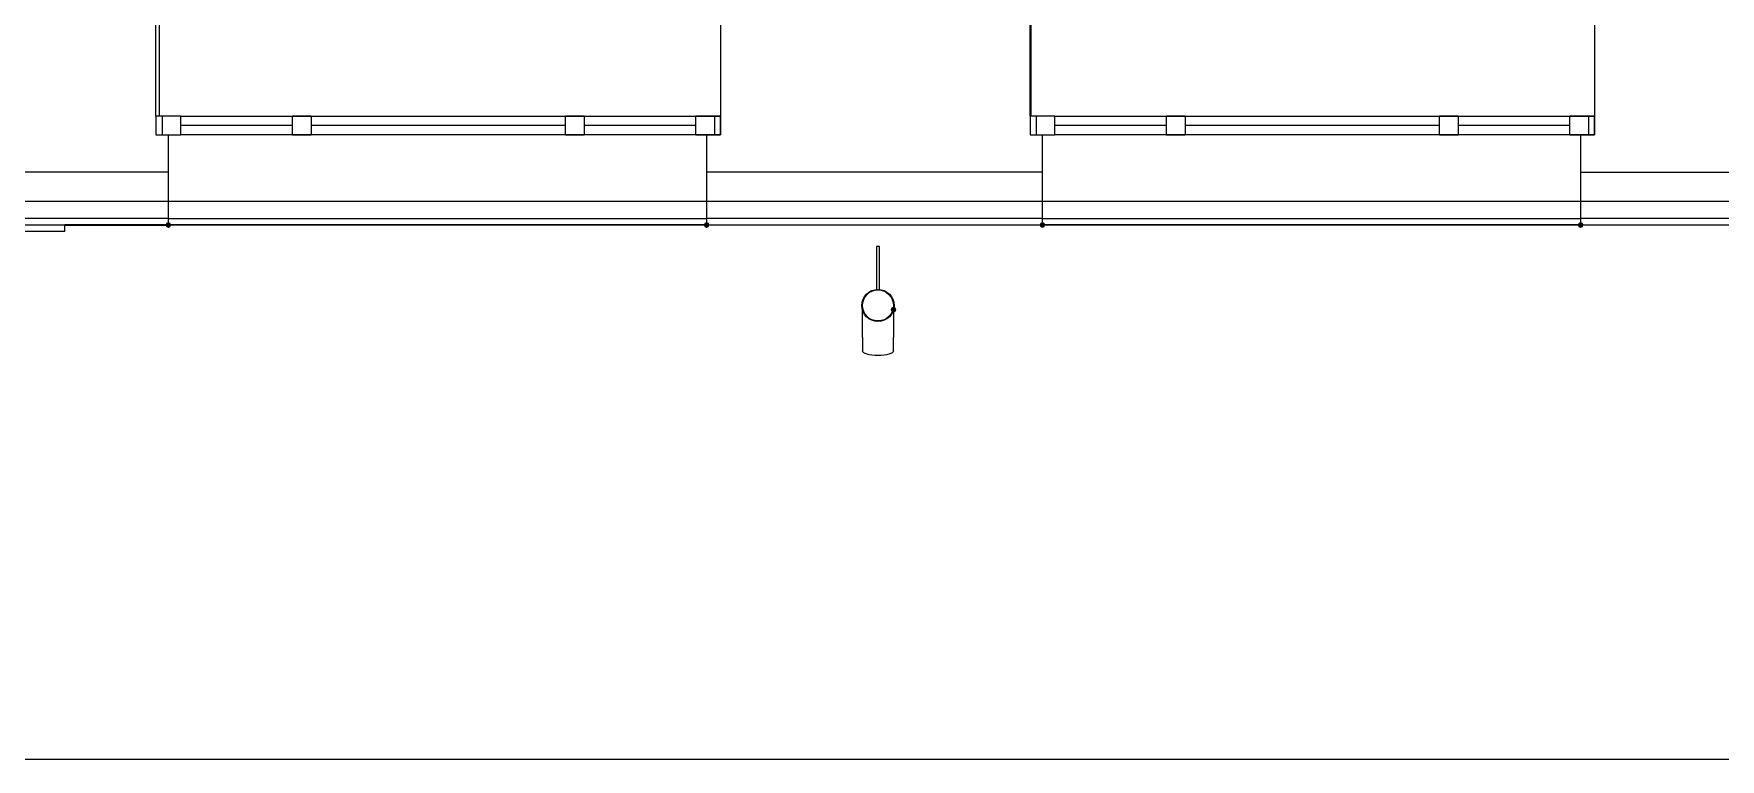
# Model space of a CAD drawing. Header units: millimetres. Extents: x 0 to 1189, y 0 to 841.
# Drawn here: x 633.6 to 687.9, y 287.9 to 311.3 of the extents above; entities that cross this region are included whole.
import ezdxf

# ---------------------------------------------------------------- set-up
doc = ezdxf.new("R2010")
doc.units = ezdxf.units.MM

msp = doc.modelspace()

# ---------------------------------------------------------------- hatches: boundary and pattern name
h = msp.add_hatch(color=7)
h.dxf.hatch_style = 2
h.paths.add_polyline_path([(638.006975, 305.104237), (637.980537, 305.167799), (637.916975, 305.194237), (637.853412, 305.167799), (637.826974, 305.104237), (637.826974, 305.094237), (637.853412, 305.030674), (637.916975, 305.004237), (637.980537, 305.030674), (638.006975, 305.094237)])
h = msp.add_hatch(color=7)
h.dxf.hatch_style = 2
h.paths.add_polyline_path([(637.916975, 305.184237), (637.853412, 305.157799), (637.826974, 305.094237), (637.853412, 305.030674), (637.916975, 305.004237), (637.980537, 305.030674), (638.006975, 305.094237), (637.980537, 305.157799)])
h = msp.add_hatch(color=7)
h.dxf.hatch_style = 2
h.paths.add_polyline_path([(655.177001, 305.094237), (655.203439, 305.030674), (655.267001, 305.004237), (655.330564, 305.030674), (655.357001, 305.094237), (655.357001, 305.104237), (655.330564, 305.167799), (655.267001, 305.194237), (655.203439, 305.167799), (655.177001, 305.104237)])
h = msp.add_hatch(color=7)
h.dxf.hatch_style = 2
h.paths.add_polyline_path([(666.182018, 305.104237), (666.15558, 305.167799), (666.092018, 305.194237), (666.028455, 305.167799), (666.002018, 305.104237), (666.002018, 305.094237), (666.028455, 305.030674), (666.092018, 305.004237), (666.15558, 305.030674), (666.182018, 305.094237)])
h = msp.add_hatch(color=7)
h.dxf.hatch_style = 2
h.paths.add_polyline_path([(683.352044, 305.094237), (683.378482, 305.030674), (683.442044, 305.004237), (683.505607, 305.030674), (683.532044, 305.094237), (683.532044, 305.104237), (683.505607, 305.167799), (683.442044, 305.194237), (683.378482, 305.167799), (683.352044, 305.104237)])
h = msp.add_hatch(color=7)
h.dxf.hatch_style = 2
h.paths.add_polyline_path([(661.38101, 302.373233), (661.354573, 302.436795), (661.29101, 302.463233), (661.227448, 302.436795), (661.20101, 302.373233), (661.20101, 302.361233), (661.227448, 302.29767), (661.29101, 302.271232), (661.354573, 302.29767), (661.38101, 302.361233)])

# ---------------------------------------------------------------- linework, layer by layer
at = {"color": 7, "lineweight": 0}
for points in [[(665.719017, 313.90425), (665.719017, 308.604242)], [(637.618974, 312.104248), (637.618974, 308.604242)], [(637.516974, 308.604242), (637.516974, 311.904247)], [(655.717002, 311.904247), (655.717002, 308.604242)], [(665.692017, 308.604242), (665.692017, 311.904247)], [(683.892045, 311.904247), (683.892045, 308.604242)], [(638.316975, 308.604242), (637.516974, 308.604242)], [(637.516974, 308.604242), (637.516974, 308.004241)], [(638.316975, 308.604242), (637.516974, 308.604242)], [(637.516974, 308.604242), (637.516974, 308.004241)], [(637.716974, 308.604242), (637.716974, 308.004241)], [(638.316975, 308.004241), (638.316975, 308.604242)], [(638.316975, 308.604242), (641.916981, 308.604242)], [(641.916981, 308.304242), (638.316975, 308.304242)], [(641.916981, 308.004241), (641.916981, 308.604242)], [(641.916981, 308.604242), (642.516982, 308.604242)], [(642.516982, 308.604242), (641.916981, 308.604242)], [(642.516982, 308.604242), (642.516982, 308.004241)], [(642.516982, 308.604242), (650.716994, 308.604242)], [(650.716994, 308.304242), (642.516982, 308.304242)], [(650.716994, 308.004241), (650.716994, 308.604242)], [(650.716994, 308.604242), (651.316995, 308.604242)], [(651.316995, 308.604242), (650.716994, 308.604242)], [(651.316995, 308.604242), (651.316995, 308.004241)], [(651.316995, 308.604242), (654.917001, 308.604242)], [(654.917001, 308.304242), (651.316995, 308.304242)], [(654.917001, 308.004241), (654.917001, 308.604242)], [(654.917001, 308.604242), (655.717002, 308.604242)], [(655.717002, 308.604242), (654.917001, 308.604242)], [(655.517001, 308.604242), (655.517001, 308.004241)], [(655.717002, 308.604242), (655.717002, 308.004241)], [(655.717002, 308.004241), (655.717002, 308.604242)], [(666.492018, 308.604242), (665.692017, 308.604242)], [(665.692017, 308.604242), (665.692017, 308.004241)], [(666.492018, 308.604242), (665.692017, 308.604242)], [(665.692017, 308.604242), (665.692017, 308.004241)], [(665.892017, 308.604242), (665.892017, 308.004241)], [(666.492018, 308.004241), (666.492018, 308.604242)], [(666.492018, 308.604242), (670.092024, 308.604242)], [(670.092024, 308.304242), (666.492018, 308.304242)], [(670.092024, 308.004241), (670.092024, 308.604242)], [(670.092024, 308.604242), (670.692025, 308.604242)], [(670.692025, 308.604242), (670.092024, 308.604242)], [(670.692025, 308.604242), (670.692025, 308.004241)], [(670.692025, 308.604242), (678.892037, 308.604242)], [(678.892037, 308.304242), (670.692025, 308.304242)], [(678.892037, 308.004241), (678.892037, 308.604242)], [(678.892037, 308.604242), (679.492038, 308.604242)], [(679.492038, 308.604242), (678.892037, 308.604242)], [(679.492038, 308.604242), (679.492038, 308.004241)], [(679.492038, 308.604242), (683.092044, 308.604242)], [(683.092044, 308.304242), (679.492038, 308.304242)], [(683.092044, 308.004241), (683.092044, 308.604242)], [(683.092044, 308.604242), (683.892045, 308.604242)], [(683.892045, 308.604242), (683.092044, 308.604242)], [(683.692045, 308.604242), (683.692045, 308.004241)], [(683.892045, 308.604242), (683.892045, 308.004241)], [(683.892045, 308.004241), (683.892045, 308.604242)], [(637.516974, 308.004241), (638.316975, 308.004241)], [(637.516974, 308.004241), (638.316975, 308.004241)], [(637.916975, 306.804239), (637.916975, 308.004241)], [(641.916981, 308.004241), (638.316975, 308.004241)], [(642.516982, 308.004241), (641.916981, 308.004241)], [(641.916981, 308.004241), (642.516982, 308.004241)], [(650.716994, 308.004241), (642.516982, 308.004241)], [(651.316995, 308.004241), (650.716994, 308.004241)], [(650.716994, 308.004241), (651.316995, 308.004241)], [(654.917001, 308.004241), (651.316995, 308.004241)], [(655.717002, 308.004241), (654.917001, 308.004241)], [(654.917001, 308.004241), (655.717002, 308.004241)], [(655.267001, 308.004241), (655.267001, 306.804239)], [(665.692017, 308.004241), (666.492018, 308.004241)], [(665.692017, 308.004241), (666.492018, 308.004241)], [(666.092018, 306.804239), (666.092018, 308.004241)], [(670.092024, 308.004241), (666.492018, 308.004241)], [(670.692025, 308.004241), (670.092024, 308.004241)], [(670.092024, 308.004241), (670.692025, 308.004241)], [(678.892037, 308.004241), (670.692025, 308.004241)], [(679.492038, 308.004241), (678.892037, 308.004241)], [(678.892037, 308.004241), (679.492038, 308.004241)], [(683.092044, 308.004241), (679.492038, 308.004241)], [(683.892045, 308.004241), (683.092044, 308.004241)], [(683.092044, 308.004241), (683.892045, 308.004241)], [(683.442044, 308.004241), (683.442044, 306.804239)], [(637.916975, 306.804239), (627.341958, 306.804239)], [(637.916975, 305.104237), (637.916975, 306.804239)], [(666.092018, 306.804239), (655.267001, 306.804239)], [(655.267001, 306.804239), (655.267001, 305.104237)], [(666.092018, 305.104237), (666.092018, 306.804239)], [(683.442044, 306.804239), (694.242061, 306.804239)], [(683.442044, 306.804239), (683.442044, 305.104237)], [(198.085303, 305.871238), (810.158238, 305.871238)], [(637.916975, 305.304237), (627.341958, 305.304237)], [(627.341958, 305.104237), (637.916975, 305.104237)], [(637.916975, 305.104237), (634.580969, 305.104237)], [(634.580969, 304.904237), (634.580969, 305.094237)], [(634.580969, 305.094237), (637.916975, 305.094237)], [(637.916975, 305.304237), (655.267001, 305.304237)], [(655.267001, 305.104237), (637.916975, 305.104237)], [(655.267001, 305.094237), (637.916975, 305.094237)], [(666.092018, 305.304237), (655.267001, 305.304237)], [(655.267001, 305.104237), (666.092018, 305.104237)], [(666.092018, 305.304237), (683.442044, 305.304237)], [(683.442044, 305.104237), (666.092018, 305.104237)], [(683.442044, 305.094237), (666.092018, 305.094237)], [(694.242061, 305.304237), (683.442044, 305.304237)], [(683.442044, 305.104237), (694.242061, 305.104237)], [(630.580963, 304.904237), (634.580969, 304.904237)], [(660.741009, 304.404236), (660.741009, 303.012234)], [(660.84101, 304.404236), (660.741009, 304.404236)], [(660.84101, 303.012234), (660.84101, 304.404236)], [(660.79101, 301.984232), (660.686265, 301.994763), (660.588681, 302.024982), (660.500355, 302.072826), (660.423384, 302.136232), (660.359866, 302.213139), (660.311899, 302.301483), (660.281581, 302.399201), (660.271009, 302.504233), (660.281581, 302.608977), (660.311899, 302.706561), (660.359866, 302.794888), (660.423384, 302.871858), (660.500355, 302.935376), (660.588681, 302.983343), (660.686265, 303.013661), (660.79101, 303.024234)], [(660.79101, 302.004232), (660.690283, 302.014355), (660.596447, 302.043404), (660.511517, 302.089398), (660.437509, 302.150357), (660.376439, 302.224301), (660.330321, 302.309248), (660.301173, 302.403219), (660.291009, 302.504233), (660.301173, 302.60496), (660.330321, 302.698796), (660.376439, 302.783725), (660.437509, 302.857733), (660.511517, 302.918804), (660.596447, 302.964921), (660.690283, 302.99407), (660.79101, 303.004234)], [(660.79101, 303.024234), (660.896041, 303.013661), (660.99376, 302.983343), (661.082104, 302.935376), (661.15901, 302.871858), (661.222416, 302.794888), (661.27026, 302.706561), (661.300479, 302.608977), (661.31101, 302.504233), (661.300479, 302.399201), (661.27026, 302.301483), (661.222416, 302.213139), (661.15901, 302.136232), (661.082104, 302.072826), (660.99376, 302.024982), (660.896041, 301.994763), (660.79101, 301.984232)], [(660.79101, 303.004234), (660.892023, 302.99407), (660.985994, 302.964921), (661.070942, 302.918804), (661.144885, 302.857733), (661.205844, 302.783725), (661.251838, 302.698796), (661.280887, 302.60496), (661.29101, 302.504233), (661.280887, 302.403219), (661.251838, 302.309248), (661.205844, 302.224301), (661.144885, 302.150357), (661.070942, 302.089398), (660.985994, 302.043404), (660.892023, 302.014355), (660.79101, 302.004232)], [(660.291009, 302.350233), (660.291009, 302.373233)], [(660.291009, 302.322233), (660.291009, 302.350233)], [(660.291009, 302.293233), (660.291009, 302.322233)], [(660.291009, 302.261232), (660.291009, 302.293233)], [(661.29101, 302.361233), (661.29101, 302.334233)], [(661.29101, 302.334233), (661.29101, 302.305233)], [(661.29101, 302.305233), (661.29101, 302.275233)], [(661.29101, 302.275233), (661.29101, 302.242232)], [(660.291009, 302.227232), (660.291009, 302.261232)], [(660.291009, 302.192232), (660.291009, 302.227232)], [(660.291009, 302.154232), (660.291009, 302.192232)], [(660.291009, 302.115232), (660.291009, 302.154232)], [(660.291009, 302.074232), (660.291009, 302.115232)], [(660.291009, 302.031232), (660.291009, 302.074232)], [(660.291009, 301.986232), (660.291009, 302.031232)], [(660.291009, 301.940232), (660.291009, 301.986232)], [(660.291009, 301.892232), (660.291009, 301.940232)], [(660.291009, 301.843232), (660.291009, 301.892232)], [(660.291009, 301.793232), (660.291009, 301.843232)], [(660.291009, 301.741232), (660.291009, 301.793232)], [(660.291009, 301.689232), (660.291009, 301.741232)], [(661.29101, 302.242232), (661.29101, 302.207232)], [(661.29101, 302.207232), (661.29101, 302.170232)], [(661.29101, 302.170232), (661.29101, 302.131232)], [(661.29101, 302.131232), (661.29101, 302.091232)], [(661.29101, 302.091232), (661.29101, 302.049232)], [(661.29101, 302.049232), (661.29101, 302.005232)], [(661.29101, 302.005232), (661.29101, 301.959232)], [(661.29101, 301.959232), (661.29101, 301.912232)], [(661.29101, 301.912232), (661.29101, 301.864232)], [(661.29101, 301.864232), (661.29101, 301.814232)], [(661.29101, 301.814232), (661.29101, 301.763232)], [(661.29101, 301.763232), (661.29101, 301.711232)], [(660.291009, 301.635232), (660.291009, 301.689232)], [(660.291009, 301.580231), (660.291009, 301.635232)], [(660.291009, 301.524231), (660.291009, 301.580231)], [(660.291009, 301.467231), (660.291009, 301.524231)], [(660.291009, 301.467231), (660.291009, 301.042231)], [(661.29101, 301.711232), (661.29101, 301.657232)], [(661.29101, 301.657232), (661.29101, 301.603231)], [(661.29101, 301.603231), (661.29101, 301.547231)], [(661.29101, 301.547231), (661.29101, 301.491231)], [(661.29101, 301.491231), (661.29101, 301.467231)], [(661.29101, 301.042231), (661.29101, 301.467231)], [(660.79101, 300.88823), (660.690283, 300.891361), (660.596447, 300.90034), (660.511517, 300.914545), (660.437509, 300.933355), (660.376439, 300.95615), (660.330321, 300.982309), (660.301173, 301.011209), (660.291009, 301.042231)], [(661.29101, 301.042231), (661.280887, 301.011209), (661.251838, 300.982309), (661.205844, 300.95615), (661.144885, 300.933355), (661.070942, 300.914545), (660.985994, 300.90034), (660.892023, 300.891361), (660.79101, 300.88823)], [(198.085303, 287.87121), (810.158238, 287.87121)]]:
    msp.add_lwpolyline(points, dxfattribs=at)

doc.saveas('drawing.dxf')
